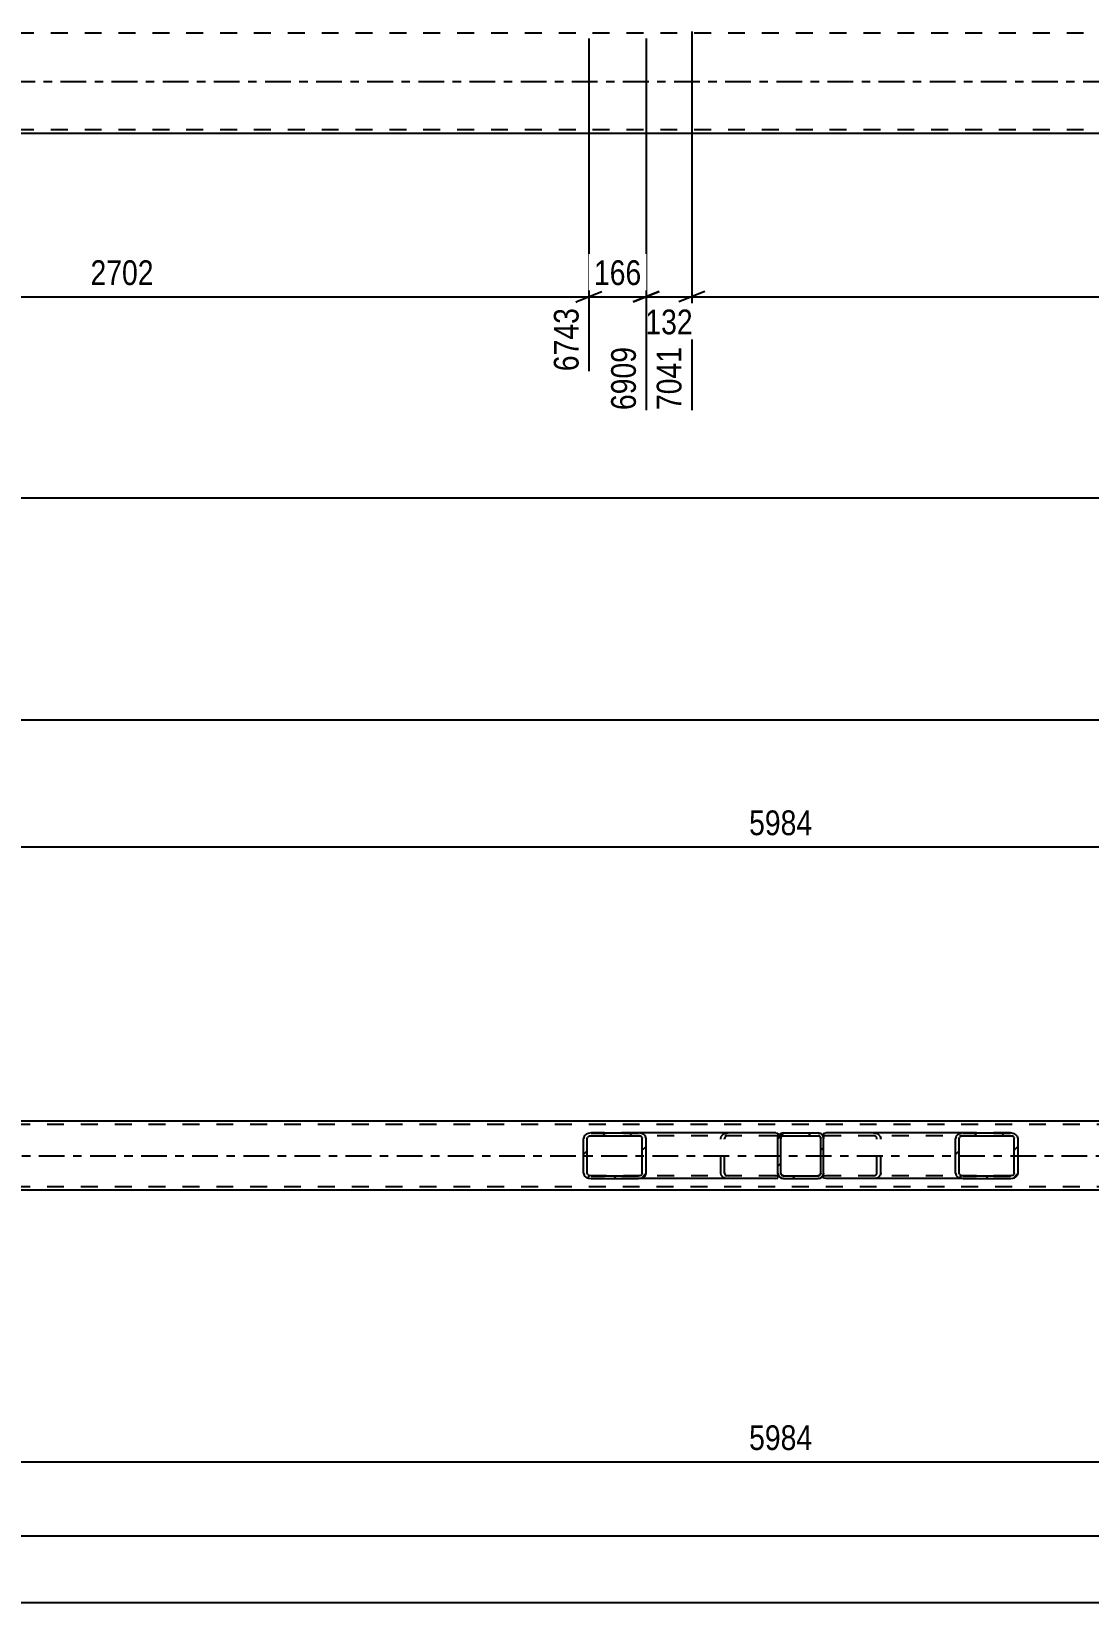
# Model space of a CAD drawing. Header units: millimetres. Extents: x -153 to 1036, y -682 to 159.
# Drawn here: x 107.1 to 229.5, y -303.7 to -121.8 of the extents above; entities that cross this region are included whole.
import ezdxf

# ---------------------------------------------------------------- set-up
doc = ezdxf.new("R2010")
doc.units = ezdxf.units.MM
doc.linetypes.add('DXK_LINE_DOT2', pattern=[3.9198, 1.9599, -1.9599])
doc.linetypes.add('DXK_LINE_DOT3', pattern=[5.9187, 2.979, -0.9799, 0.9799, -0.9799])
doc.styles.add('Arial Narrow', font='ARIALN.TTF', dxfattribs={"height": 0.2})

# ---------------------------------------------------------------- blocks, each defined once
blk = doc.blocks.new('Part-761548098-1859 - 1400')
at = {"color": 7, "linetype": 'DXK_LINE_DOT2'}
for p, q in [((863.9, -122), (-67.1, -122)), ((863.9, -133.2), (-67.1, -133.2))]:
    blk.add_line(p, q, dxfattribs=at)
at = {"color": 7, "linetype": 'DXK_LINE_DOT3'}
blk.add_line((-67.1, -127.6), (863.9, -127.6), dxfattribs=at)
at = {"color": 2, "linetype": 'Continuous'}
blk.add_line((294.4, -133.6), (77.04, -133.6), dxfattribs=at)
blk = doc.blocks.new('Part-761548098-5120 - 5101')
at = {"color": 2, "linetype": 'Continuous'}
for p, q in [((874.34, -247.94), (-51.85, -247.94)), ((874.34, -255.94), (-51.85, -255.94))]:
    blk.add_line(p, q, dxfattribs=at)
at = {"color": 7, "linetype": 'DXK_LINE_DOT2'}
for p, q in [((879.14, -248.34), (-51.85, -248.34)), ((879.14, -255.54), (-51.85, -255.54))]:
    blk.add_line(p, q, dxfattribs=at)
at = {"color": 7, "linetype": 'DXK_LINE_DOT3'}
blk.add_line((-51.85, -251.94), (879.14, -251.94), dxfattribs=at)
blk = doc.blocks.new('Part-761548098-5336 - 5101')
at = {"linetype": 'Continuous'}
h = blk.add_hatch(dxfattribs=at)
h.set_pattern_fill('', scale=0.7, style=0, pattern_type=0)
h.set_pattern_definition([(45, (198.39, -254.5337), (-1.57154, 1.57154), [])])
h.paths.add_polyline_path([(198.15, -254.58), (198.39, -254.53), (198.6, -254.39), (198.74, -254.19), (198.79, -253.94), (198.79, -249.94), (198.74, -249.7), (198.6, -249.49), (198.39, -249.35), (198.15, -249.3), (194.15, -249.3), (193.9, -249.35), (193.69, -249.49), (193.55, -249.7), (193.51, -249.94), (193.51, -253.94), (193.55, -254.19), (193.69, -254.39), (193.9, -254.53), (194.15, -254.58)])
h.paths.add_polyline_path([(194.02, -254.24), (193.92, -254.17), (193.85, -254.06), (193.83, -253.94), (193.83, -249.94), (193.85, -249.82), (193.92, -249.72), (194.02, -249.65), (194.15, -249.62), (198.15, -249.62), (198.27, -249.65), (198.37, -249.72), (198.44, -249.82), (198.47, -249.94), (198.47, -253.94), (198.44, -254.06), (198.37, -254.17), (198.27, -254.24), (198.15, -254.26), (194.15, -254.26)])
at = {"color": 7, "linetype": 'DXK_LINE_DOT2'}
for p, q in [((193.51, -249.94), (193.55, -249.7)), ((193.51, -253.94), (193.51, -249.94)), ((193.85, -249.82), (193.83, -249.94)), ((193.83, -253.94), (193.83, -249.94)), ((193.9, -249.35), (194.15, -249.3)), ((194.15, -249.62), (194.02, -249.65)), ((194.15, -249.3), (198.15, -249.3)), ((194.15, -249.62), (198.15, -249.62)), ((198.15, -249.3), (198.39, -249.35)), ((198.27, -249.65), (198.15, -249.62)), ((198.47, -249.94), (198.44, -249.82)), ((198.47, -253.94), (198.47, -249.94)), ((198.74, -249.7), (198.79, -249.94)), ((198.79, -253.94), (198.79, -249.94)), ((193.55, -254.19), (193.51, -253.94)), ((193.83, -253.94), (193.85, -254.06)), ((194.15, -254.58), (193.9, -254.53)), ((194.02, -254.24), (194.15, -254.26)), ((194.15, -254.26), (198.15, -254.26)), ((194.15, -254.58), (198.15, -254.58)), ((198.15, -254.26), (198.27, -254.24)), ((198.39, -254.53), (198.15, -254.58)), ((198.44, -254.06), (198.47, -253.94)), ((198.79, -253.94), (198.74, -254.19))]:
    blk.add_line(p, q, dxfattribs=at)
at = {"color": 2, "linetype": 'Continuous'}
for p, q in [((193.55, -249.7), (193.51, -249.94)), ((193.51, -253.94), (193.51, -249.94)), ((193.83, -249.94), (193.85, -249.82)), ((193.83, -253.94), (193.83, -249.94)), ((194.15, -249.3), (193.9, -249.35)), ((194.02, -249.65), (194.15, -249.62)), ((194.15, -249.3), (198.15, -249.3)), ((194.15, -249.62), (198.15, -249.62)), ((198.39, -249.35), (198.15, -249.3)), ((198.15, -249.62), (198.27, -249.65)), ((198.44, -249.82), (198.47, -249.94)), ((198.47, -253.94), (198.47, -249.94)), ((198.79, -249.94), (198.74, -249.7)), ((198.79, -253.94), (198.79, -249.94)), ((193.51, -253.94), (193.55, -254.19)), ((193.85, -254.06), (193.83, -253.94)), ((193.9, -254.53), (194.15, -254.58)), ((194.15, -254.26), (194.02, -254.24)), ((194.15, -254.26), (198.15, -254.26)), ((194.15, -254.58), (198.15, -254.58)), ((198.27, -254.24), (198.15, -254.26)), ((198.15, -254.58), (198.39, -254.53)), ((198.47, -253.94), (198.44, -254.06)), ((198.74, -254.19), (198.79, -253.94))]:
    blk.add_line(p, q, dxfattribs=at)
at = {"color": 7, "linetype": 'DXK_LINE_DOT2'}
for centre, radius, start, end in [((194.15, -249.94), 0.64, 112.5, 157.5), ((194.15, -249.94), 0.32, 112.5, 157.5), ((198.15, -249.94), 0.32, 22.5, 67.5), ((198.15, -249.94), 0.64, 22.5, 67.5), ((194.15, -253.94), 0.64, 202.5, 247.5), ((194.15, -253.94), 0.32, 202.5, 247.5), ((198.15, -253.94), 0.32, 292.5, 337.5), ((198.15, -253.94), 0.64, 292.5, 337.5)]:
    blk.add_arc(centre, radius, start, end, dxfattribs=at)
at = {"color": 2, "linetype": 'Continuous'}
for centre, radius, start, end in [((194.15, -249.94), 0.64, 112.5, 157.5), ((194.15, -249.94), 0.32, 112.5, 157.5), ((198.15, -249.94), 0.32, 22.5, 67.5), ((198.15, -249.94), 0.64, 22.5, 67.5), ((194.15, -253.94), 0.64, 202.5, 247.5), ((194.15, -253.94), 0.32, 202.5, 247.5), ((198.15, -253.94), 0.32, 292.5, 337.5), ((198.15, -253.94), 0.64, 292.5, 337.5)]:
    blk.add_arc(centre, radius, start, end, dxfattribs=at)
blk = doc.blocks.new('Part-761548098-5345 - 5101')
at = {"linetype": 'Continuous'}
h = blk.add_hatch(dxfattribs=at)
h.set_pattern_fill('', scale=0.7, style=0, pattern_type=0)
h.set_pattern_definition([(45, (220.755, -254.5337), (-1.57154, 1.57154), [])])
h.paths.add_polyline_path([(220.42, -254.58), (220.75, -254.53), (221.04, -254.39), (221.23, -254.19), (221.3, -253.94), (221.3, -249.94), (221.23, -249.7), (221.04, -249.49), (220.75, -249.35), (220.42, -249.3), (214.93, -249.3), (214.59, -249.35), (214.31, -249.49), (214.12, -249.7), (214.05, -249.94), (214.05, -253.94), (214.12, -254.19), (214.31, -254.39), (214.59, -254.53), (214.93, -254.58)])
h.paths.add_polyline_path([(214.76, -254.24), (214.62, -254.17), (214.52, -254.06), (214.49, -253.94), (214.49, -249.94), (214.52, -249.82), (214.62, -249.72), (214.76, -249.65), (214.93, -249.62), (220.42, -249.62), (220.59, -249.65), (220.73, -249.72), (220.82, -249.82), (220.86, -249.94), (220.86, -253.94), (220.82, -254.06), (220.73, -254.17), (220.59, -254.24), (220.42, -254.26), (214.93, -254.26)])
at = {"color": 2, "linetype": 'Continuous'}
for p, q in [((198.79, -249.34), (199.04, -249.3)), ((198.79, -249.34), (198.79, -249.94)), ((214.93, -249.3), (199.04, -249.3)), ((214.12, -249.7), (214.05, -249.94)), ((214.05, -253.94), (214.05, -249.94)), ((214.49, -249.94), (214.52, -249.82)), ((214.49, -253.94), (214.49, -249.94)), ((214.93, -249.3), (214.59, -249.35)), ((214.76, -249.65), (214.93, -249.62)), ((214.93, -249.3), (220.42, -249.3)), ((214.93, -249.62), (220.42, -249.62)), ((220.75, -249.35), (220.42, -249.3)), ((220.42, -249.62), (220.59, -249.65)), ((220.82, -249.82), (220.86, -249.94)), ((220.86, -253.94), (220.86, -249.94)), ((221.3, -249.94), (221.23, -249.7)), ((221.3, -253.94), (221.3, -249.94)), ((198.79, -254.53), (198.79, -253.94)), ((198.79, -254.55), (198.79, -254.53)), ((199.04, -254.58), (198.79, -254.55)), ((214.93, -254.58), (199.04, -254.58)), ((214.05, -253.94), (214.12, -254.19)), ((214.52, -254.06), (214.49, -253.94)), ((214.59, -254.53), (214.93, -254.58)), ((214.93, -254.26), (214.76, -254.24)), ((214.93, -254.26), (220.42, -254.26)), ((214.93, -254.58), (220.42, -254.58)), ((220.59, -254.24), (220.42, -254.26)), ((220.42, -254.58), (220.75, -254.53)), ((220.86, -253.94), (220.82, -254.06)), ((221.23, -254.19), (221.3, -253.94))]:
    blk.add_line(p, q, dxfattribs=at)
at = {"color": 7, "linetype": 'DXK_LINE_DOT2'}
for p, q in [((198.79, -249.34), (198.79, -249.69)), ((198.87, -249.65), (198.79, -249.69)), ((198.79, -254.39), (198.79, -249.94)), ((199.04, -249.62), (198.87, -249.65)), ((220.42, -249.62), (199.04, -249.62)), ((204.53, -249.3), (204.87, -249.35)), ((204.7, -249.65), (204.53, -249.62)), ((204.97, -249.94), (204.94, -249.82)), ((204.97, -253.94), (204.97, -249.94)), ((205.34, -249.7), (205.41, -249.94)), ((205.41, -253.94), (205.41, -249.94)), ((220.42, -249.3), (214.93, -249.3)), ((198.79, -254.19), (198.87, -254.24)), ((198.87, -254.24), (199.04, -254.26)), ((220.42, -254.26), (199.04, -254.26)), ((204.53, -254.26), (204.7, -254.24)), ((204.87, -254.53), (204.53, -254.58)), ((204.94, -254.06), (204.97, -253.94)), ((205.41, -253.94), (205.34, -254.19)), ((220.42, -254.58), (214.93, -254.58))]:
    blk.add_line(p, q, dxfattribs=at)
for centre, radius, start, end in [((204.6, -250.03), 0.401, 32.4104, 75.4453), ((204.67, -250.13), 0.802, 32.4104, 75.4453), ((204.6, -253.85), 0.401, 284.5547, 327.5896), ((204.67, -253.76), 0.802, 284.5547, 327.5896)]:
    blk.add_arc(centre, radius, start, end, dxfattribs=at)
at = {"color": 2, "linetype": 'Continuous'}
for centre, radius, start, end in [((214.79, -250.13), 0.802, 104.5547, 147.5896), ((214.86, -250.03), 0.401, 104.5547, 147.5896), ((220.49, -250.03), 0.401, 32.4104, 75.4453), ((220.55, -250.13), 0.802, 32.4104, 75.4453), ((214.79, -253.76), 0.802, 212.4104, 255.4453), ((214.86, -253.85), 0.401, 212.4104, 255.4453), ((220.49, -253.85), 0.401, 284.5547, 327.5896), ((220.55, -253.76), 0.802, 284.5547, 327.5896)]:
    blk.add_arc(centre, radius, start, end, dxfattribs=at)
blk = doc.blocks.new('Part-761548098-5387 - 5101')
at = {"linetype": 'Continuous'}
h = blk.add_hatch(dxfattribs=at)
h.set_pattern_fill('', scale=0.7, style=0, pattern_type=0)
h.set_pattern_definition([(45, (177.6984, -254.5337), (-1.57154, 1.57154), [])])
h.paths.add_polyline_path([(177.36, -254.58), (177.7, -254.53), (177.98, -254.39), (178.17, -254.19), (178.24, -253.94), (178.24, -249.94), (178.17, -249.7), (177.98, -249.49), (177.7, -249.35), (177.36, -249.3), (171.87, -249.3), (171.54, -249.35), (171.25, -249.49), (171.06, -249.7), (170.99, -249.94), (170.99, -253.94), (171.06, -254.19), (171.25, -254.39), (171.54, -254.53), (171.87, -254.58)])
h.paths.add_polyline_path([(171.7, -254.24), (171.56, -254.17), (171.47, -254.06), (171.43, -253.94), (171.43, -249.94), (171.47, -249.82), (171.56, -249.72), (171.7, -249.65), (171.87, -249.62), (177.36, -249.62), (177.53, -249.65), (177.67, -249.72), (177.77, -249.82), (177.8, -249.94), (177.8, -253.94), (177.77, -254.06), (177.67, -254.17), (177.53, -254.24), (177.36, -254.26), (171.87, -254.26)])
at = {"color": 2, "linetype": 'Continuous'}
for p, q in [((171.06, -249.7), (170.99, -249.94)), ((170.99, -253.94), (170.99, -249.94)), ((171.43, -249.94), (171.47, -249.82)), ((171.43, -253.94), (171.43, -249.94)), ((171.87, -249.3), (171.54, -249.35)), ((171.7, -249.65), (171.87, -249.62)), ((171.87, -249.3), (177.36, -249.3)), ((171.87, -249.62), (177.36, -249.62)), ((193.25, -249.3), (177.36, -249.3)), ((177.7, -249.35), (177.36, -249.3)), ((177.36, -249.62), (177.53, -249.65)), ((177.77, -249.82), (177.8, -249.94)), ((177.8, -253.94), (177.8, -249.94)), ((178.24, -249.94), (178.17, -249.7)), ((178.24, -253.94), (178.24, -249.94)), ((193.25, -249.3), (193.51, -249.34)), ((193.51, -249.34), (193.51, -249.35)), ((193.51, -249.35), (193.51, -249.49)), ((193.51, -249.49), (193.51, -249.94)), ((170.99, -253.94), (171.06, -254.19)), ((171.47, -254.06), (171.43, -253.94)), ((171.54, -254.53), (171.87, -254.58)), ((171.87, -254.26), (171.7, -254.24)), ((171.87, -254.26), (177.36, -254.26)), ((171.87, -254.58), (177.36, -254.58)), ((177.53, -254.24), (177.36, -254.26)), ((177.36, -254.58), (177.7, -254.53)), ((193.25, -254.58), (177.36, -254.58)), ((177.8, -253.94), (177.77, -254.06)), ((178.17, -254.19), (178.24, -253.94)), ((193.25, -254.58), (193.51, -254.55)), ((193.51, -254.55), (193.51, -253.94))]:
    blk.add_line(p, q, dxfattribs=at)
at = {"color": 7, "linetype": 'DXK_LINE_DOT2'}
for p, q in [((177.36, -249.3), (171.87, -249.3)), ((193.25, -249.62), (171.87, -249.62)), ((186.88, -249.94), (186.95, -249.7)), ((186.88, -253.94), (186.88, -249.94)), ((187.35, -249.82), (187.32, -249.94)), ((187.32, -253.94), (187.32, -249.94)), ((187.42, -249.35), (187.76, -249.3)), ((187.76, -249.62), (187.59, -249.65)), ((193.42, -249.65), (193.25, -249.62)), ((193.51, -249.69), (193.42, -249.65)), ((193.51, -249.34), (193.51, -249.34)), ((193.51, -249.49), (193.51, -249.69)), ((193.51, -253.94), (193.51, -249.7)), ((193.25, -254.26), (171.87, -254.26)), ((177.36, -254.58), (171.87, -254.58)), ((186.95, -254.19), (186.88, -253.94)), ((187.32, -253.94), (187.35, -254.06)), ((187.76, -254.58), (187.42, -254.53)), ((187.59, -254.24), (187.76, -254.26)), ((193.25, -254.26), (193.42, -254.24)), ((193.42, -254.24), (193.51, -254.19))]:
    blk.add_line(p, q, dxfattribs=at)
at = {"color": 2, "linetype": 'Continuous'}
for centre, radius, start, end in [((171.74, -250.13), 0.802, 104.5547, 147.5896), ((171.8, -250.03), 0.401, 104.5547, 147.5896), ((177.43, -250.03), 0.401, 32.4104, 75.4453), ((177.5, -250.13), 0.802, 32.4104, 75.4453), ((171.74, -253.76), 0.802, 212.4104, 255.4453), ((171.8, -253.85), 0.401, 212.4104, 255.4453), ((177.43, -253.85), 0.401, 284.5547, 327.5896), ((177.5, -253.76), 0.802, 284.5547, 327.5896)]:
    blk.add_arc(centre, radius, start, end, dxfattribs=at)
at = {"color": 7, "linetype": 'DXK_LINE_DOT2'}
for centre, radius, start, end in [((187.62, -250.13), 0.802, 104.5547, 147.5896), ((187.69, -250.03), 0.401, 104.5547, 147.5896), ((187.62, -253.76), 0.802, 212.4104, 255.4453), ((187.69, -253.85), 0.401, 212.4104, 255.4453)]:
    blk.add_arc(centre, radius, start, end, dxfattribs=at)
blk = doc.blocks.new('StraightDimension-761548098-19167 - 1400')
at = {"color": 7, "linetype": 'Continuous'}
blk.add_line((-81, -175.77), (920.9, -175.77), dxfattribs=at)
blk = doc.blocks.new('StraightDimension-761548098-18913 - 1400')
at = {"color": 7, "linetype": 'Continuous'}
for p, q in [((63.54, -121.94), (63.54, -165.62)), ((171.63, -122.6), (171.63, -161.12)), ((65.04, -151.9), (62.04, -153.1)), ((63.54, -152.5), (171.63, -152.5)), ((170.13, -153.1), (173.13, -151.9))]:
    blk.add_line(p, q, dxfattribs=at)
at = {"color": 0}
blk.add_wipeout([(121.84, -151.75), (121.84, -147.55), (113.33, -147.55), (113.33, -151.75)], dxfattribs=at)
at = {"color": 0, "linetype": 'Continuous'}
blk.add_wipeout([(171.03, -153.2), (166.83, -153.2), (166.83, -161.72), (171.03, -161.72)], dxfattribs=at)
at = {"color": 3, "style": 'Arial Narrow'}
blk.add_text('2702', height=2.863, dxfattribs=at).set_placement((113.93, -151.15))
at = {"color": 3, "linetype": 'Continuous', "style": 'Arial Narrow'}
blk.add_text('6743', height=2.863, rotation=90.0002, dxfattribs=at).set_placement((170.43, -161.12))
blk = doc.blocks.new('StraightDimension-761548098-18910 - 1400')
at = {"color": 7, "linetype": 'Continuous'}
for p, q in [((183.54, -121.79), (183.54, -165.62)), ((291.63, -122.6), (291.63, -161.12)), ((185.04, -151.9), (182.04, -153.1)), ((183.54, -152.5), (291.63, -152.5)), ((290.13, -153.1), (293.13, -151.9))]:
    blk.add_line(p, q, dxfattribs=at)
at = {"color": 0}
blk.add_wipeout([(241.84, -151.75), (241.84, -147.55), (233.33, -147.55), (233.33, -151.75)], dxfattribs=at)
at = {"color": 0, "linetype": 'Continuous'}
blk.add_wipeout([(291.03, -153.2), (286.83, -153.2), (286.83, -161.72), (291.03, -161.72)], dxfattribs=at)
at = {"color": 3, "style": 'Arial Narrow'}
blk.add_text('2702', height=2.863, dxfattribs=at).set_placement((233.93, -151.15))
at = {"color": 3, "linetype": 'Continuous', "style": 'Arial Narrow'}
blk.add_text('9743', height=2.863, rotation=90.0002, dxfattribs=at).set_placement((290.43, -161.12))
blk = doc.blocks.new('StraightDimension-761548098-18911 - 1400')
at = {"color": 7, "linetype": 'Continuous'}
for p, q in [((183.54, -121.79), (183.54, -165.62)), ((178.26, -122.6), (178.26, -165.62)), ((176.76, -153.1), (179.76, -151.9)), ((178.26, -152.5), (183.54, -152.5)), ((185.04, -151.9), (182.04, -153.1))]:
    blk.add_line(p, q, dxfattribs=at)
at = {"color": 0}
blk.add_wipeout([(184.24, -157.45), (184.24, -153.25), (177.56, -153.25), (177.56, -157.45)], dxfattribs=at)
at = {"color": 0, "linetype": 'Continuous'}
blk.add_wipeout([(182.94, -157.7), (178.74, -157.7), (178.74, -166.22), (182.94, -166.22)], dxfattribs=at)
at = {"color": 3, "style": 'Arial Narrow'}
blk.add_text('132', height=2.863, dxfattribs=at).set_placement((178.16, -156.85))
at = {"color": 3, "linetype": 'Continuous', "style": 'Arial Narrow'}
blk.add_text('7041', height=2.863, rotation=90.0002, dxfattribs=at).set_placement((182.34, -165.62))
blk = doc.blocks.new('StraightDimension-761548098-18912 - 1400')
at = {"color": 7, "linetype": 'Continuous'}
for p, q in [((171.63, -122.6), (171.63, -161.12)), ((178.26, -122.6), (178.26, -165.62)), ((170.13, -153.1), (173.13, -151.9)), ((171.63, -152.5), (178.26, -152.5)), ((179.76, -151.9), (176.76, -153.1))]:
    blk.add_line(p, q, dxfattribs=at)
at = {"color": 0}
blk.add_wipeout([(178.29, -151.75), (178.29, -147.55), (171.61, -147.55), (171.61, -151.75)], dxfattribs=at)
at = {"color": 0, "linetype": 'Continuous'}
blk.add_wipeout([(177.66, -157.7), (173.46, -157.7), (173.46, -166.22), (177.66, -166.22)], dxfattribs=at)
at = {"color": 3, "style": 'Arial Narrow'}
blk.add_text('166', height=2.863, dxfattribs=at).set_placement((172.21, -151.15))
at = {"color": 3, "linetype": 'Continuous', "style": 'Arial Narrow'}
blk.add_text('6909', height=2.863, rotation=90.0002, dxfattribs=at).set_placement((177.06, -165.62))
blk = doc.blocks.new('StraightDimension-761548098-5539 - 5101')
at = {"color": 7, "linetype": 'Continuous'}
for p, q in [((74.15, -230.36), (74.15, -207.57)), ((313.5, -243.03), (313.5, -207.57)), ((75.65, -215.58), (72.65, -216.78)), ((74.15, -216.18), (313.5, -216.18)), ((312, -216.78), (315, -215.58))]:
    blk.add_line(p, q, dxfattribs=at)
at = {"color": 0, "linetype": 'Continuous'}
blk.add_wipeout([(312.9, -206.97), (308.7, -206.97), (308.7, -215.48), (312.9, -215.48)], dxfattribs=at)
at = {"color": 0}
blk.add_wipeout([(198.09, -215.43), (198.09, -211.23), (189.57, -211.23), (189.57, -215.43)], dxfattribs=at)
at = {"color": 3, "linetype": 'Continuous', "style": 'Arial Narrow'}
blk.add_text('9909', height=2.863, rotation=90.0002, dxfattribs=at).set_placement((312.3, -214.88))
at = {"color": 3, "style": 'Arial Narrow'}
blk.add_text('5984', height=2.863, dxfattribs=at).set_placement((190.17, -214.83))
blk = doc.blocks.new('StraightDimension-761548098-20063 - 5101')
at = {"color": 7, "linetype": 'Continuous'}
blk.add_line((-65.76, -303.66), (880.14, -303.66), dxfattribs=at)
blk = doc.blocks.new('StraightDimension-761548098-5481 - 5101')
at = {"color": 7, "linetype": 'Continuous'}
blk.add_line((68.86, -201.48), (879.14, -201.48), dxfattribs=at)
blk = doc.blocks.new('StraightDimension-761548098-5585 - 5101')
at = {"color": 7, "linetype": 'Continuous'}
for p, q in [((313.5, -256.94), (313.5, -289.75)), ((74.15, -272.74), (74.15, -289.75)), ((75.65, -286.75), (72.65, -287.95)), ((312, -287.95), (315, -286.75)), ((74.15, -287.35), (313.5, -287.35))]:
    blk.add_line(p, q, dxfattribs=at)
at = {"color": 0}
blk.add_wipeout([(198.09, -286.6), (198.09, -282.4), (189.57, -282.4), (189.57, -286.6)], dxfattribs=at)
at = {"color": 3, "style": 'Arial Narrow'}
blk.add_text('5984', height=2.863, dxfattribs=at).set_placement((190.17, -286))
blk = doc.blocks.new('StraightDimension-761548098-19970 - 5101')
at = {"color": 7, "linetype": 'Continuous'}
blk.add_line((-64.75, -295.94), (879.14, -295.94), dxfattribs=at)

msp = doc.modelspace()

# ---------------------------------------------------------------- block references
for name in ['Part-761548098-1859 - 1400', 'StraightDimension-761548098-5539 - 5101', 'Part-761548098-5120 - 5101', 'Part-761548098-5387 - 5101', 'Part-761548098-5336 - 5101', 'Part-761548098-5345 - 5101', 'StraightDimension-761548098-20063 - 5101']:
    msp.add_blockref(name, (0, 0))

# ---------------------------------------------------------------- next in the draw order: block references
for name in ['StraightDimension-761548098-19167 - 1400', 'StraightDimension-761548098-5481 - 5101', 'StraightDimension-761548098-5585 - 5101']:
    msp.add_blockref(name, (0, 0))

# ---------------------------------------------------------------- next in the draw order: block references
for name in ['StraightDimension-761548098-18910 - 1400', 'StraightDimension-761548098-18913 - 1400', 'StraightDimension-761548098-19970 - 5101']:
    msp.add_blockref(name, (0, 0))

# ---------------------------------------------------------------- next in the draw order: block references
msp.add_blockref('StraightDimension-761548098-18911 - 1400', (0, 0))

# ---------------------------------------------------------------- next in the draw order: block references
msp.add_blockref('StraightDimension-761548098-18912 - 1400', (0, 0))

doc.saveas('drawing.dxf')
